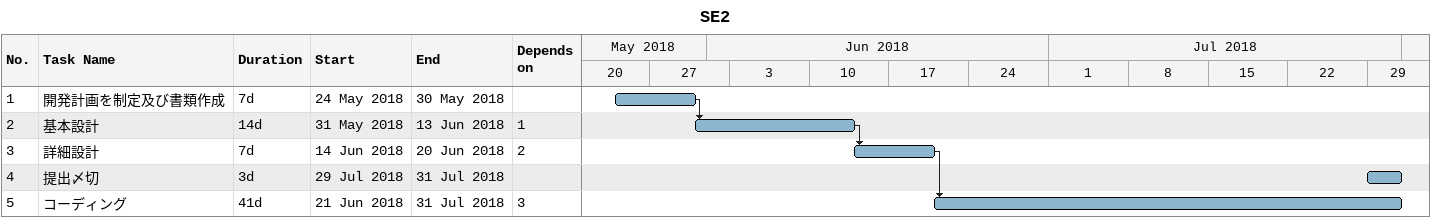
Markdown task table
SE2

| ID | Task | Duration | Start | Finish | Predecessors |
|---|---|---|---|---|---|
| 1 | 開発計画を制定及び書類作成 | 7d | 2018-05-24 | 2018-05-30 |  |
| 2 | 基本設計 | 14d | 2018-05-31 | 2018-06-13 | 1 |
| 3 | 詳細設計 | 7d | 2018-06-14 | 2018-06-20 | 2 |
| 4 | 提出〆切 | 3d | 2018-07-29 | 2018-07-31 |  |
| 5 | コーディング | 41d | 2018-06-21 | 2018-07-31 | 3 |
